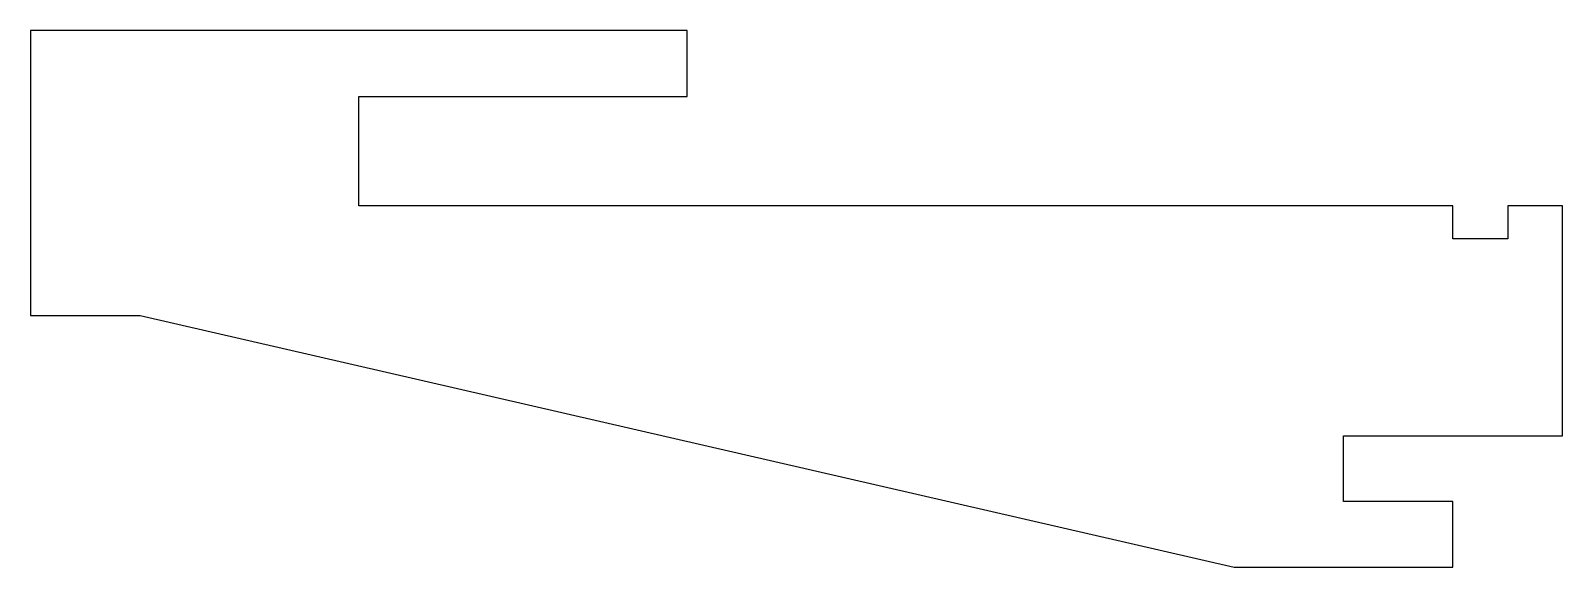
# Model space of a CAD drawing. Header units: millimetres. Extents: x 61.6 to 131.6, y 143.3 to 167.8.
import ezdxf

# ---------------------------------------------------------------- set-up
doc = ezdxf.new("R2010")
doc.units = ezdxf.units.MM

msp = doc.modelspace()

# ---------------------------------------------------------------- linework, layer by layer
at = {"color": 7, "linetype": 'Continuous', "lineweight": 25}
for p, q in [((91.6, 167.838), (61.6, 167.838)), ((61.6, 167.838), (61.6, 154.838)), ((91.6, 164.838), (91.6, 167.838)), ((76.6, 159.838), (76.6, 164.838)), ((76.6, 164.838), (91.6, 164.838)), ((126.6, 159.838), (76.6, 159.838)), ((126.6, 158.338), (126.6, 159.838)), ((129.1, 159.838), (129.1, 158.338)), ((131.6, 159.838), (129.1, 159.838)), ((131.6, 149.338), (131.6, 159.838)), ((129.1, 158.338), (126.6, 158.338)), ((61.6, 154.838), (66.6, 154.838)), ((66.6, 154.838), (116.6, 143.338)), ((121.6, 146.338), (121.6, 149.338)), ((121.6, 149.338), (131.6, 149.338)), ((126.6, 146.338), (121.6, 146.338)), ((126.6, 143.338), (126.6, 146.338)), ((116.6, 143.338), (126.6, 143.338))]:
    msp.add_line(p, q, dxfattribs=at)

doc.saveas('drawing.dxf')
